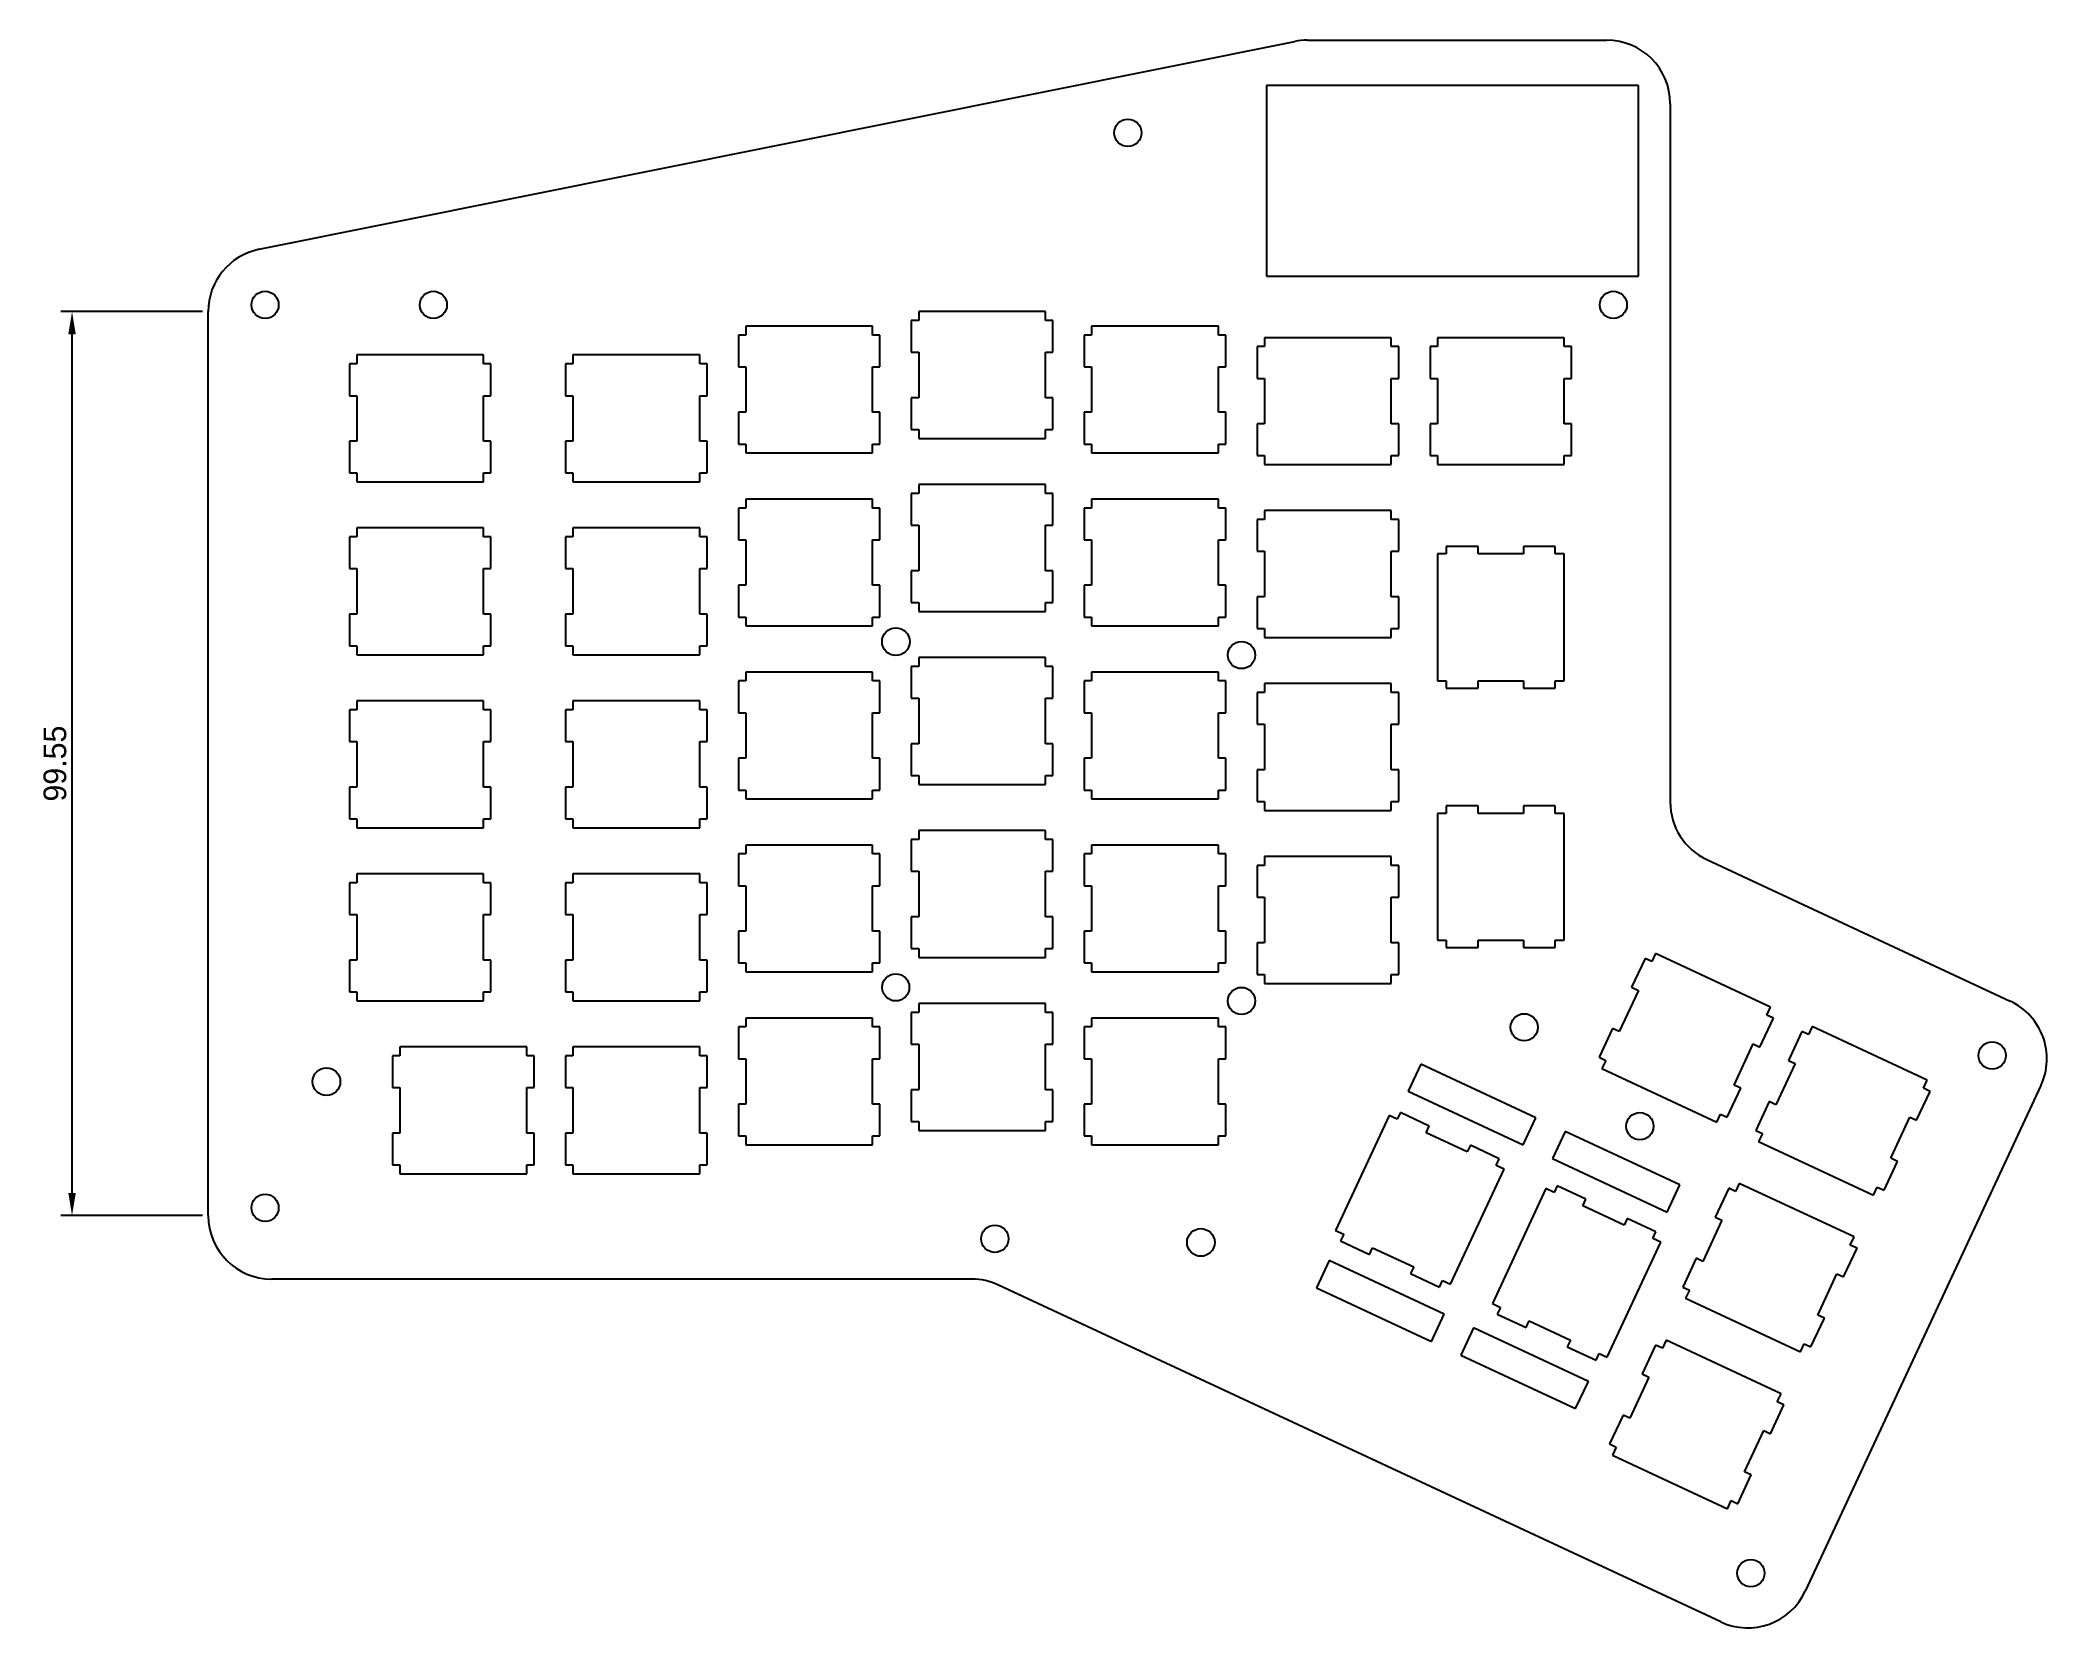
# Model space of a CAD drawing. Header units: millimetres. Extents: x 1 to 223, y 7 to 182.
import ezdxf

# ---------------------------------------------------------------- set-up
doc = ezdxf.new("R2010")
doc.units = ezdxf.units.MM
doc.layers.get('0').update_dxf_attribs({"lineweight": 25, "true_color": 0xffffff})
doc.dimstyles.get("Standard").update_dxf_attribs({"dimtxt": 2.5, "dimasz": 2.5, "dimexe": 1.25, "dimexo": 0.625, "dimtad": 1, "dimrnd": 0.01, "dimtxsty": 'Standard', "dimcen": 2.5, "dimazin": 3, "dimtfac": 1, "dimtmove": 0, "dimatfit": 3})

msp = doc.modelspace()

# ---------------------------------------------------------------- linework, layer by layer
at = {"color": 1}
for p, q in [((25.622, 158.683), (139.712, 181.583)), ((141.09, 181.72), (174.09, 181.72)), ((177.59, 176.72), (136.59, 176.72)), ((136.59, 176.72), (136.59, 155.72)), ((177.59, 155.72), (177.59, 176.72)), ((181.09, 174.72), (181.09, 151.82)), ((136.59, 155.72), (177.59, 155.72)), ((20, 52.268), (20, 151.82)), ((181.09, 151.82), (181.087, 97.809))]:
    msp.add_line(p, q, dxfattribs=at)
at = {"color": 1, "true_color": 0xff0000}
for p, q in [((98.283, 150.841), (97.47, 150.841)), ((97.47, 150.841), (97.47, 147.341)), ((112.253, 151.821), (98.283, 151.821)), ((98.283, 151.821), (98.283, 150.841)), ((112.253, 150.841), (112.253, 151.821)), ((113.066, 150.841), (112.253, 150.841)), ((113.066, 147.341), (113.066, 150.841)), ((79.233, 149.243), (78.42, 149.243)), ((78.42, 149.243), (78.42, 145.743)), ((93.203, 150.223), (79.233, 150.223)), ((79.233, 150.223), (79.233, 149.243)), ((93.203, 149.243), (93.203, 150.223)), ((94.016, 149.243), (93.203, 149.243)), ((94.016, 145.743), (94.016, 149.243)), ((117.333, 149.243), (116.52, 149.243)), ((116.52, 149.243), (116.52, 145.743)), ((131.303, 150.223), (117.333, 150.223)), ((117.333, 150.223), (117.333, 149.243)), ((131.303, 149.243), (131.303, 150.223)), ((132.116, 149.243), (131.303, 149.243)), ((132.116, 145.743), (132.116, 149.243)), ((150.353, 148.951), (136.383, 148.951)), ((136.383, 148.951), (136.383, 147.97)), ((150.353, 147.97), (150.353, 148.951)), ((169.403, 148.951), (155.433, 148.951)), ((155.433, 148.951), (155.433, 147.97)), ((169.403, 147.97), (169.403, 148.951)), ((36.37, 146.065), (35.558, 146.065)), ((35.558, 146.065), (35.558, 142.565)), ((50.34, 147.046), (36.37, 147.046)), ((36.37, 147.046), (36.37, 146.065)), ((50.34, 146.065), (50.34, 147.046)), ((51.153, 146.065), (50.34, 146.065)), ((51.153, 142.565), (51.153, 146.065)), ((60.183, 146.065), (59.37, 146.065)), ((59.37, 146.065), (59.37, 142.565)), ((74.153, 147.046), (60.183, 147.046)), ((60.183, 147.046), (60.183, 146.065)), ((74.153, 146.065), (74.153, 147.046)), ((74.966, 146.065), (74.153, 146.065)), ((74.966, 142.565), (74.966, 146.065)), ((97.47, 147.341), (98.283, 147.341)), ((98.283, 147.341), (98.283, 142.332)), ((112.253, 142.332), (112.253, 147.341)), ((112.253, 147.341), (113.066, 147.341)), ((136.383, 147.97), (135.57, 147.97)), ((135.57, 147.97), (135.57, 144.47)), ((151.166, 147.97), (150.353, 147.97)), ((151.166, 144.47), (151.166, 147.97)), ((155.433, 147.97), (154.62, 147.97)), ((154.62, 147.97), (154.62, 144.47)), ((170.216, 147.97), (169.403, 147.97)), ((170.216, 144.47), (170.216, 147.97)), ((78.42, 145.743), (79.233, 145.743)), ((79.233, 145.743), (79.233, 140.734)), ((93.203, 140.734), (93.203, 145.743)), ((93.203, 145.743), (94.016, 145.743)), ((116.52, 145.743), (117.333, 145.743)), ((117.333, 145.743), (117.333, 140.734)), ((131.303, 140.734), (131.303, 145.743)), ((131.303, 145.743), (132.116, 145.743)), ((135.57, 144.47), (136.383, 144.47)), ((136.383, 144.47), (136.383, 139.461)), ((150.353, 139.461), (150.353, 144.47)), ((150.353, 144.47), (151.166, 144.47)), ((154.62, 144.47), (155.433, 144.47)), ((155.433, 144.47), (155.433, 139.461)), ((169.403, 139.461), (169.403, 144.47)), ((169.403, 144.47), (170.216, 144.47)), ((35.558, 142.565), (36.37, 142.565)), ((36.37, 142.565), (36.37, 137.556)), ((50.34, 137.556), (50.34, 142.565)), ((50.34, 142.565), (51.153, 142.565)), ((59.37, 142.565), (60.183, 142.565)), ((60.183, 142.565), (60.183, 137.556)), ((74.153, 137.556), (74.153, 142.565)), ((74.153, 142.565), (74.966, 142.565)), ((98.283, 142.332), (97.47, 142.332)), ((97.47, 142.332), (97.47, 138.832)), ((113.066, 142.332), (112.253, 142.332)), ((113.066, 138.832), (113.066, 142.332)), ((79.233, 140.734), (78.42, 140.734)), ((78.42, 140.734), (78.42, 137.234)), ((94.016, 140.734), (93.203, 140.734)), ((94.016, 137.234), (94.016, 140.734)), ((117.333, 140.734), (116.52, 140.734)), ((116.52, 140.734), (116.52, 137.234)), ((132.116, 140.734), (131.303, 140.734)), ((132.116, 137.234), (132.116, 140.734)), ((136.383, 139.461), (135.57, 139.461)), ((135.57, 139.461), (135.57, 135.961)), ((151.166, 139.461), (150.353, 139.461)), ((151.166, 135.961), (151.166, 139.461)), ((155.433, 139.461), (154.62, 139.461)), ((154.62, 139.461), (154.62, 135.961)), ((170.216, 139.461), (169.403, 139.461)), ((170.216, 135.961), (170.216, 139.461)), ((36.37, 137.556), (35.558, 137.556)), ((35.558, 137.556), (35.558, 134.056)), ((51.153, 137.556), (50.34, 137.556)), ((51.153, 134.056), (51.153, 137.556)), ((60.183, 137.556), (59.37, 137.556)), ((59.37, 137.556), (59.37, 134.056)), ((74.966, 137.556), (74.153, 137.556)), ((74.966, 134.056), (74.966, 137.556)), ((78.42, 137.234), (79.233, 137.234)), ((79.233, 137.234), (79.233, 136.253)), ((93.203, 136.253), (93.203, 137.234)), ((93.203, 137.234), (94.016, 137.234)), ((97.47, 138.832), (98.283, 138.832)), ((98.283, 138.832), (98.283, 137.851)), ((98.283, 137.851), (112.253, 137.851)), ((112.253, 137.851), (112.253, 138.832)), ((112.253, 138.832), (113.066, 138.832)), ((116.52, 137.234), (117.333, 137.234)), ((117.333, 137.234), (117.333, 136.253)), ((131.303, 136.253), (131.303, 137.234)), ((131.303, 137.234), (132.116, 137.234)), ((79.233, 136.253), (93.203, 136.253)), ((117.333, 136.253), (131.303, 136.253)), ((135.57, 135.961), (136.383, 135.961)), ((136.383, 135.961), (136.383, 134.981)), ((136.383, 134.981), (150.353, 134.981)), ((150.353, 134.981), (150.353, 135.961)), ((150.353, 135.961), (151.166, 135.961)), ((154.62, 135.961), (155.433, 135.961)), ((155.433, 135.961), (155.433, 134.981)), ((155.433, 134.981), (169.403, 134.981)), ((169.403, 134.981), (169.403, 135.961)), ((169.403, 135.961), (170.216, 135.961)), ((35.558, 134.056), (36.37, 134.056)), ((36.37, 134.056), (36.37, 133.076)), ((36.37, 133.076), (50.34, 133.076)), ((50.34, 133.076), (50.34, 134.056)), ((50.34, 134.056), (51.153, 134.056)), ((59.37, 134.056), (60.183, 134.056)), ((60.183, 134.056), (60.183, 133.076)), ((60.183, 133.076), (74.153, 133.076)), ((74.153, 133.076), (74.153, 134.056)), ((74.153, 134.056), (74.966, 134.056)), ((112.253, 132.771), (98.283, 132.771)), ((98.283, 132.771), (98.283, 131.791)), ((112.253, 131.791), (112.253, 132.771)), ((93.203, 131.173), (79.233, 131.173)), ((79.233, 131.173), (79.233, 130.193)), ((93.203, 130.193), (93.203, 131.173)), ((98.283, 131.791), (97.47, 131.791)), ((97.47, 131.791), (97.47, 128.291)), ((113.066, 131.791), (112.253, 131.791)), ((113.066, 128.291), (113.066, 131.791)), ((131.303, 131.173), (117.333, 131.173)), ((117.333, 131.173), (117.333, 130.193)), ((131.303, 130.193), (131.303, 131.173)), ((79.233, 130.193), (78.42, 130.193)), ((78.42, 130.193), (78.42, 126.693)), ((94.016, 130.193), (93.203, 130.193)), ((94.016, 126.693), (94.016, 130.193)), ((97.47, 128.291), (98.283, 128.291)), ((98.283, 128.291), (98.283, 123.282)), ((112.253, 123.282), (112.253, 128.291)), ((112.253, 128.291), (113.066, 128.291)), ((117.333, 130.193), (116.52, 130.193)), ((116.52, 130.193), (116.52, 126.693)), ((132.116, 130.193), (131.303, 130.193)), ((132.116, 126.693), (132.116, 130.193)), ((136.383, 128.923), (135.57, 128.923)), ((135.57, 128.923), (135.57, 125.423)), ((150.353, 129.903), (136.383, 129.903)), ((136.383, 129.903), (136.383, 128.923)), ((150.353, 128.923), (150.353, 129.903)), ((151.166, 128.923), (150.353, 128.923)), ((151.166, 125.423), (151.166, 128.923)), ((36.37, 127.018), (35.558, 127.018)), ((35.558, 127.018), (35.558, 123.518)), ((50.34, 127.998), (36.37, 127.998)), ((36.37, 127.998), (36.37, 127.018)), ((50.34, 127.018), (50.34, 127.998)), ((51.153, 127.018), (50.34, 127.018)), ((51.153, 123.518), (51.153, 127.018)), ((60.183, 127.018), (59.37, 127.018)), ((59.37, 127.018), (59.37, 123.518)), ((74.153, 127.998), (60.183, 127.998)), ((60.183, 127.998), (60.183, 127.018)), ((74.153, 127.018), (74.153, 127.998)), ((74.966, 127.018), (74.153, 127.018)), ((74.966, 123.518), (74.966, 127.018)), ((78.42, 126.693), (79.233, 126.693)), ((79.233, 126.693), (79.233, 121.684)), ((93.203, 121.684), (93.203, 126.693)), ((93.203, 126.693), (94.016, 126.693)), ((116.52, 126.693), (117.333, 126.693)), ((117.333, 126.693), (117.333, 121.684)), ((131.303, 121.684), (131.303, 126.693)), ((131.303, 126.693), (132.116, 126.693)), ((135.57, 125.423), (136.383, 125.423)), ((136.383, 125.423), (136.383, 120.414)), ((150.353, 120.414), (150.353, 125.423)), ((150.353, 125.423), (151.166, 125.423)), ((156.413, 125.141), (155.433, 125.141)), ((155.433, 125.141), (155.433, 111.171)), ((159.913, 125.954), (156.413, 125.954)), ((156.413, 125.954), (156.413, 125.141)), ((159.913, 125.141), (159.913, 125.954)), ((164.922, 125.141), (159.913, 125.141)), ((168.422, 125.954), (164.922, 125.954)), ((164.922, 125.954), (164.922, 125.141)), ((168.422, 125.141), (168.422, 125.954)), ((169.403, 125.141), (168.422, 125.141)), ((169.403, 111.171), (169.403, 125.141)), ((35.558, 123.518), (36.37, 123.518)), ((36.37, 123.518), (36.37, 118.509)), ((50.34, 118.509), (50.34, 123.518)), ((50.34, 123.518), (51.153, 123.518)), ((59.37, 123.518), (60.183, 123.518)), ((60.183, 123.518), (60.183, 118.509)), ((74.153, 118.509), (74.153, 123.518)), ((74.153, 123.518), (74.966, 123.518)), ((79.233, 121.684), (78.42, 121.684)), ((78.42, 121.684), (78.42, 118.184)), ((94.016, 121.684), (93.203, 121.684)), ((94.016, 118.184), (94.016, 121.684)), ((98.283, 123.282), (97.47, 123.282)), ((97.47, 123.282), (97.47, 119.782)), ((113.066, 123.282), (112.253, 123.282)), ((113.066, 119.782), (113.066, 123.282)), ((117.333, 121.684), (116.52, 121.684)), ((116.52, 121.684), (116.52, 118.184)), ((132.116, 121.684), (131.303, 121.684)), ((132.116, 118.184), (132.116, 121.684)), ((97.47, 119.782), (98.283, 119.782)), ((98.283, 119.782), (98.283, 118.801)), ((112.253, 118.801), (112.253, 119.782)), ((112.253, 119.782), (113.066, 119.782)), ((136.383, 120.414), (135.57, 120.414)), ((135.57, 120.414), (135.57, 116.914)), ((151.166, 120.414), (150.353, 120.414)), ((151.166, 116.914), (151.166, 120.414)), ((36.37, 118.509), (35.558, 118.509)), ((35.558, 118.509), (35.558, 115.009)), ((51.153, 118.509), (50.34, 118.509)), ((51.153, 115.009), (51.153, 118.509)), ((60.183, 118.509), (59.37, 118.509)), ((59.37, 118.509), (59.37, 115.009)), ((74.966, 118.509), (74.153, 118.509)), ((74.966, 115.009), (74.966, 118.509)), ((78.42, 118.184), (79.233, 118.184)), ((79.233, 118.184), (79.233, 117.203)), ((79.233, 117.203), (93.203, 117.203)), ((93.203, 117.203), (93.203, 118.184)), ((93.203, 118.184), (94.016, 118.184)), ((98.283, 118.801), (112.253, 118.801)), ((116.52, 118.184), (117.333, 118.184)), ((117.333, 118.184), (117.333, 117.203)), ((117.333, 117.203), (131.303, 117.203)), ((131.303, 117.203), (131.303, 118.184)), ((131.303, 118.184), (132.116, 118.184)), ((35.558, 115.009), (36.37, 115.009)), ((36.37, 115.009), (36.37, 114.028)), ((50.34, 114.028), (50.34, 115.009)), ((50.34, 115.009), (51.153, 115.009)), ((59.37, 115.009), (60.183, 115.009)), ((60.183, 115.009), (60.183, 114.028)), ((74.153, 114.028), (74.153, 115.009)), ((74.153, 115.009), (74.966, 115.009)), ((135.57, 116.914), (136.383, 116.914)), ((136.383, 116.914), (136.383, 115.933)), ((136.383, 115.933), (150.353, 115.933)), ((150.353, 115.933), (150.353, 116.914)), ((150.353, 116.914), (151.166, 116.914)), ((36.37, 114.028), (50.34, 114.028)), ((60.183, 114.028), (74.153, 114.028)), ((112.253, 113.721), (98.283, 113.721)), ((98.283, 113.721), (98.283, 112.741)), ((112.253, 112.741), (112.253, 113.721)), ((79.233, 111.143), (78.42, 111.143)), ((78.42, 111.143), (78.42, 107.643)), ((93.203, 112.123), (79.233, 112.123)), ((79.233, 112.123), (79.233, 111.143)), ((93.203, 111.143), (93.203, 112.123)), ((94.016, 111.143), (93.203, 111.143)), ((94.016, 107.643), (94.016, 111.143)), ((98.283, 112.741), (97.47, 112.741)), ((97.47, 112.741), (97.47, 109.241)), ((113.066, 112.741), (112.253, 112.741)), ((113.066, 109.241), (113.066, 112.741)), ((117.333, 111.143), (116.52, 111.143)), ((116.52, 111.143), (116.52, 107.643)), ((131.303, 112.123), (117.333, 112.123)), ((117.333, 112.123), (117.333, 111.143)), ((131.303, 111.143), (131.303, 112.123)), ((132.116, 111.143), (131.303, 111.143)), ((132.116, 107.643), (132.116, 111.143)), ((150.353, 110.853), (136.383, 110.853)), ((136.383, 110.853), (136.383, 109.873)), ((150.353, 109.873), (150.353, 110.853)), ((155.433, 111.171), (156.413, 111.171)), ((156.413, 111.171), (156.413, 110.358)), ((159.913, 110.358), (159.913, 111.171)), ((159.913, 111.171), (164.922, 111.171)), ((164.922, 111.171), (164.922, 110.358)), ((168.422, 110.358), (168.422, 111.171)), ((168.422, 111.171), (169.403, 111.171)), ((50.34, 108.948), (36.37, 108.948)), ((36.37, 108.948), (36.37, 107.968)), ((50.34, 107.968), (50.34, 108.948)), ((74.153, 108.948), (60.183, 108.948)), ((60.183, 108.948), (60.183, 107.968)), ((74.153, 107.968), (74.153, 108.948)), ((97.47, 109.241), (98.283, 109.241)), ((98.283, 109.241), (98.283, 104.232)), ((112.253, 104.232), (112.253, 109.241)), ((112.253, 109.241), (113.066, 109.241)), ((136.383, 109.873), (135.57, 109.873)), ((135.57, 109.873), (135.57, 106.373)), ((151.166, 109.873), (150.353, 109.873)), ((151.166, 106.373), (151.166, 109.873)), ((156.413, 110.358), (159.913, 110.358)), ((164.922, 110.358), (168.422, 110.358)), ((36.37, 107.968), (35.558, 107.968)), ((35.558, 107.968), (35.558, 104.468)), ((51.153, 107.968), (50.34, 107.968)), ((51.153, 104.468), (51.153, 107.968)), ((60.183, 107.968), (59.37, 107.968)), ((59.37, 107.968), (59.37, 104.468)), ((74.966, 107.968), (74.153, 107.968)), ((74.966, 104.468), (74.966, 107.968)), ((78.42, 107.643), (79.233, 107.643)), ((79.233, 107.643), (79.233, 102.634)), ((93.203, 102.634), (93.203, 107.643)), ((93.203, 107.643), (94.016, 107.643)), ((116.52, 107.643), (117.333, 107.643)), ((117.333, 107.643), (117.333, 102.634)), ((131.303, 102.634), (131.303, 107.643)), ((131.303, 107.643), (132.116, 107.643)), ((135.57, 106.373), (136.383, 106.373)), ((136.383, 106.373), (136.383, 101.364)), ((150.353, 101.364), (150.353, 106.373)), ((150.353, 106.373), (151.166, 106.373)), ((35.558, 104.468), (36.37, 104.468)), ((36.37, 104.468), (36.37, 99.459)), ((50.34, 99.459), (50.34, 104.468)), ((50.34, 104.468), (51.153, 104.468)), ((59.37, 104.468), (60.183, 104.468)), ((60.183, 104.468), (60.183, 99.459)), ((74.153, 99.459), (74.153, 104.468)), ((74.153, 104.468), (74.966, 104.468)), ((98.283, 104.232), (97.47, 104.232)), ((97.47, 104.232), (97.47, 100.732)), ((113.066, 104.232), (112.253, 104.232)), ((113.066, 100.732), (113.066, 104.232)), ((79.233, 102.634), (78.42, 102.634)), ((78.42, 102.634), (78.42, 99.134)), ((94.016, 102.634), (93.203, 102.634)), ((94.016, 99.134), (94.016, 102.634)), ((117.333, 102.634), (116.52, 102.634)), ((116.52, 102.634), (116.52, 99.134)), ((132.116, 102.634), (131.303, 102.634)), ((132.116, 99.134), (132.116, 102.634)), ((97.47, 100.732), (98.283, 100.732)), ((98.283, 100.732), (98.283, 99.751)), ((98.283, 99.751), (112.253, 99.751)), ((112.253, 99.751), (112.253, 100.732)), ((112.253, 100.732), (113.066, 100.732)), ((136.383, 101.364), (135.57, 101.364)), ((135.57, 101.364), (135.57, 97.864)), ((151.166, 101.364), (150.353, 101.364)), ((151.166, 97.864), (151.166, 101.364)), ((36.37, 99.459), (35.558, 99.459)), ((35.558, 99.459), (35.558, 95.959)), ((51.153, 99.459), (50.34, 99.459)), ((51.153, 95.959), (51.153, 99.459)), ((60.183, 99.459), (59.37, 99.459)), ((59.37, 99.459), (59.37, 95.959)), ((74.966, 99.459), (74.153, 99.459)), ((74.966, 95.959), (74.966, 99.459)), ((78.42, 99.134), (79.233, 99.134)), ((79.233, 99.134), (79.233, 98.153)), ((79.233, 98.153), (93.203, 98.153)), ((93.203, 98.153), (93.203, 99.134)), ((93.203, 99.134), (94.016, 99.134)), ((116.52, 99.134), (117.333, 99.134)), ((117.333, 99.134), (117.333, 98.153)), ((117.333, 98.153), (131.303, 98.153)), ((131.303, 98.153), (131.303, 99.134)), ((131.303, 99.134), (132.116, 99.134)), ((135.57, 97.864), (136.383, 97.864)), ((136.383, 97.864), (136.383, 96.883)), ((150.353, 96.883), (150.353, 97.864)), ((150.353, 97.864), (151.166, 97.864)), ((159.913, 97.379), (156.413, 97.379)), ((156.413, 97.379), (156.413, 96.566)), ((159.913, 96.566), (159.913, 97.379)), ((168.422, 97.379), (164.922, 97.379)), ((164.922, 97.379), (164.922, 96.566)), ((168.422, 96.566), (168.422, 97.379)), ((35.558, 95.959), (36.37, 95.959)), ((36.37, 95.959), (36.37, 94.978)), ((50.34, 94.978), (50.34, 95.959)), ((50.34, 95.959), (51.153, 95.959)), ((59.37, 95.959), (60.183, 95.959)), ((60.183, 95.959), (60.183, 94.978)), ((74.153, 94.978), (74.153, 95.959)), ((74.153, 95.959), (74.966, 95.959)), ((136.383, 96.883), (150.353, 96.883)), ((156.413, 96.566), (155.433, 96.566)), ((155.433, 96.566), (155.433, 82.596)), ((164.922, 96.566), (159.913, 96.566)), ((169.403, 96.566), (168.422, 96.566)), ((169.403, 82.596), (169.403, 96.566)), ((36.37, 94.978), (50.34, 94.978)), ((60.183, 94.978), (74.153, 94.978)), ((93.203, 93.073), (79.233, 93.073)), ((79.233, 93.073), (79.233, 92.093)), ((93.203, 92.093), (93.203, 93.073)), ((98.283, 93.691), (97.47, 93.691)), ((97.47, 93.691), (97.47, 90.191)), ((112.253, 94.671), (98.283, 94.671)), ((98.283, 94.671), (98.283, 93.691)), ((112.253, 93.691), (112.253, 94.671)), ((113.066, 93.691), (112.253, 93.691)), ((113.066, 90.191), (113.066, 93.691)), ((131.303, 93.073), (117.333, 93.073)), ((117.333, 93.073), (117.333, 92.093)), ((131.303, 92.093), (131.303, 93.073)), ((79.233, 92.093), (78.42, 92.093)), ((78.42, 92.093), (78.42, 88.593)), ((94.016, 92.093), (93.203, 92.093)), ((94.016, 88.593), (94.016, 92.093)), ((117.333, 92.093), (116.52, 92.093)), ((116.52, 92.093), (116.52, 88.593)), ((132.116, 92.093), (131.303, 92.093)), ((132.116, 88.593), (132.116, 92.093)), ((136.383, 90.823), (135.57, 90.823)), ((135.57, 90.823), (135.57, 87.323)), ((150.353, 91.803), (136.383, 91.803)), ((136.383, 91.803), (136.383, 90.823)), ((150.353, 90.823), (150.353, 91.803)), ((151.166, 90.823), (150.353, 90.823)), ((151.166, 87.323), (151.166, 90.823)), ((185.129, 91.465), (218.539, 75.887)), ((36.37, 88.918), (35.558, 88.918)), ((35.558, 88.918), (35.558, 85.418)), ((50.34, 89.898), (36.37, 89.898)), ((36.37, 89.898), (36.37, 88.918)), ((50.34, 88.918), (50.34, 89.898)), ((51.153, 88.918), (50.34, 88.918)), ((51.153, 85.418), (51.153, 88.918)), ((60.183, 88.918), (59.37, 88.918)), ((59.37, 88.918), (59.37, 85.418)), ((74.153, 89.898), (60.183, 89.898)), ((60.183, 89.898), (60.183, 88.918)), ((74.153, 88.918), (74.153, 89.898)), ((74.966, 88.918), (74.153, 88.918)), ((74.966, 85.418), (74.966, 88.918)), ((78.42, 88.593), (79.233, 88.593)), ((79.233, 88.593), (79.233, 83.584)), ((93.203, 83.584), (93.203, 88.593)), ((93.203, 88.593), (94.016, 88.593)), ((97.47, 90.191), (98.283, 90.191)), ((98.283, 90.191), (98.283, 85.182)), ((112.253, 85.182), (112.253, 90.191)), ((112.253, 90.191), (113.066, 90.191)), ((116.52, 88.593), (117.333, 88.593)), ((117.333, 88.593), (117.333, 83.584)), ((131.303, 83.584), (131.303, 88.593)), ((131.303, 88.593), (132.116, 88.593)), ((135.57, 87.323), (136.383, 87.323)), ((136.383, 87.323), (136.383, 82.314)), ((150.353, 82.314), (150.353, 87.323)), ((150.353, 87.323), (151.166, 87.323)), ((35.558, 85.418), (36.37, 85.418)), ((36.37, 85.418), (36.37, 80.409)), ((50.34, 80.409), (50.34, 85.418)), ((50.34, 85.418), (51.153, 85.418)), ((59.37, 85.418), (60.183, 85.418)), ((60.183, 85.418), (60.183, 80.409)), ((74.153, 80.409), (74.153, 85.418)), ((74.153, 85.418), (74.966, 85.418)), ((98.283, 85.182), (97.47, 85.182)), ((97.47, 85.182), (97.47, 81.682)), ((113.066, 85.182), (112.253, 85.182)), ((113.066, 81.682), (113.066, 85.182)), ((79.233, 83.584), (78.42, 83.584)), ((78.42, 83.584), (78.42, 80.084)), ((94.016, 83.584), (93.203, 83.584)), ((94.016, 80.084), (94.016, 83.584)), ((117.333, 83.584), (116.52, 83.584)), ((116.52, 83.584), (116.52, 80.084)), ((132.116, 83.584), (131.303, 83.584)), ((132.116, 80.084), (132.116, 83.584)), ((136.383, 82.314), (135.57, 82.314)), ((135.57, 82.314), (135.57, 78.814)), ((151.166, 82.314), (150.353, 82.314)), ((151.166, 78.814), (151.166, 82.314)), ((155.433, 82.596), (156.413, 82.596)), ((156.413, 82.596), (156.413, 81.783)), ((159.913, 81.783), (159.913, 82.596)), ((159.913, 82.596), (164.922, 82.596)), ((164.922, 82.596), (164.922, 81.783)), ((168.422, 81.783), (168.422, 82.596)), ((168.422, 82.596), (169.403, 82.596)), ((36.37, 80.409), (35.558, 80.409)), ((35.558, 80.409), (35.558, 76.909)), ((51.153, 80.409), (50.34, 80.409)), ((51.153, 76.909), (51.153, 80.409)), ((60.183, 80.409), (59.37, 80.409)), ((59.37, 80.409), (59.37, 76.909)), ((74.966, 80.409), (74.153, 80.409)), ((74.966, 76.909), (74.966, 80.409)), ((78.42, 80.084), (79.233, 80.084)), ((79.233, 80.084), (79.233, 79.103)), ((93.203, 79.103), (93.203, 80.084)), ((93.203, 80.084), (94.016, 80.084)), ((97.47, 81.682), (98.283, 81.682)), ((98.283, 81.682), (98.283, 80.701)), ((98.283, 80.701), (112.253, 80.701)), ((112.253, 80.701), (112.253, 81.682)), ((112.253, 81.682), (113.066, 81.682)), ((116.52, 80.084), (117.333, 80.084)), ((117.333, 80.084), (117.333, 79.103)), ((131.303, 79.103), (131.303, 80.084)), ((131.303, 80.084), (132.116, 80.084)), ((156.413, 81.783), (159.913, 81.783)), ((164.922, 81.783), (168.422, 81.783)), ((178.316, 80.584), (176.835, 77.412)), ((179.052, 80.241), (178.316, 80.584)), ((179.466, 81.13), (179.052, 80.241)), ((192.128, 75.225), (179.466, 81.13)), ((79.233, 79.103), (93.203, 79.103)), ((117.333, 79.103), (131.303, 79.103)), ((135.57, 78.814), (136.383, 78.814)), ((136.383, 78.814), (136.383, 77.833)), ((136.383, 77.833), (150.353, 77.833)), ((150.353, 77.833), (150.353, 78.814)), ((150.353, 78.814), (151.166, 78.814)), ((176.835, 77.412), (177.571, 77.069)), ((35.558, 76.909), (36.37, 76.909)), ((36.37, 76.909), (36.37, 75.928)), ((36.37, 75.928), (50.34, 75.928)), ((50.34, 75.928), (50.34, 76.909)), ((50.34, 76.909), (51.153, 76.909)), ((59.37, 76.909), (60.183, 76.909)), ((60.183, 76.909), (60.183, 75.928)), ((60.183, 75.928), (74.153, 75.928)), ((74.153, 75.928), (74.153, 76.909)), ((74.153, 76.909), (74.966, 76.909)), ((112.253, 75.621), (98.283, 75.621)), ((98.283, 75.621), (98.283, 74.641)), ((112.253, 74.641), (112.253, 75.621)), ((177.571, 77.069), (175.456, 72.53)), ((191.712, 74.336), (192.128, 75.225)), ((79.233, 73.043), (78.42, 73.043)), ((78.42, 73.043), (78.42, 69.543)), ((93.203, 74.023), (79.233, 74.023)), ((79.233, 74.023), (79.233, 73.043)), ((93.203, 73.043), (93.203, 74.023)), ((94.016, 73.043), (93.203, 73.043)), ((94.016, 69.543), (94.016, 73.043)), ((98.283, 74.641), (97.47, 74.641)), ((97.47, 74.641), (97.47, 71.141)), ((113.066, 74.641), (112.253, 74.641)), ((113.066, 71.141), (113.066, 74.641)), ((117.333, 73.043), (116.52, 73.043)), ((116.52, 73.043), (116.52, 69.543)), ((131.303, 74.023), (117.333, 74.023)), ((117.333, 74.023), (117.333, 73.043)), ((131.303, 73.043), (131.303, 74.023)), ((132.116, 73.043), (131.303, 73.043)), ((132.116, 69.543), (132.116, 73.043)), ((190.97, 70.82), (192.448, 73.993)), ((192.448, 73.993), (191.712, 74.336)), ((196.731, 73.081), (196.317, 72.192)), ((209.393, 67.176), (196.731, 73.081)), ((55.103, 70.848), (41.133, 70.848)), ((41.133, 70.848), (41.133, 69.868)), ((55.103, 69.868), (55.103, 70.848)), ((74.153, 70.848), (60.183, 70.848)), ((60.183, 70.848), (60.183, 69.868)), ((74.153, 69.868), (74.153, 70.848)), ((97.47, 71.141), (98.283, 71.141)), ((98.283, 71.141), (98.283, 66.132)), ((112.253, 66.132), (112.253, 71.141)), ((112.253, 71.141), (113.066, 71.141)), ((174.719, 72.873), (173.241, 69.7)), ((175.456, 72.53), (174.719, 72.873)), ((188.118, 66.624), (190.233, 71.163)), ((190.233, 71.163), (190.97, 70.82)), ((195.58, 72.535), (194.099, 69.363)), ((196.317, 72.192), (195.58, 72.535)), ((41.133, 69.868), (40.32, 69.868)), ((40.32, 69.868), (40.32, 66.368)), ((55.916, 69.868), (55.103, 69.868)), ((55.916, 66.368), (55.916, 69.868)), ((60.183, 69.868), (59.37, 69.868)), ((59.37, 69.868), (59.37, 66.368)), ((74.966, 69.868), (74.153, 69.868)), ((74.966, 66.368), (74.966, 69.868)), ((78.42, 69.543), (79.233, 69.543)), ((79.233, 69.543), (79.233, 64.534)), ((93.203, 64.534), (93.203, 69.543)), ((93.203, 69.543), (94.016, 69.543)), ((116.52, 69.543), (117.333, 69.543)), ((117.333, 69.543), (117.333, 64.534)), ((131.303, 64.534), (131.303, 69.543)), ((131.303, 69.543), (132.116, 69.543)), ((153.609, 68.946), (152.212, 65.954)), ((166.268, 63.043), (153.609, 68.946)), ((173.241, 69.7), (173.977, 69.357)), ((173.977, 69.357), (173.561, 68.468)), ((194.836, 69.02), (192.72, 64.481)), ((194.099, 69.363), (194.836, 69.02)), ((40.32, 66.368), (41.133, 66.368)), ((41.133, 66.368), (41.133, 61.359)), ((55.103, 61.359), (55.103, 66.368)), ((55.103, 66.368), (55.916, 66.368)), ((59.37, 66.368), (60.183, 66.368)), ((60.183, 66.368), (60.183, 61.359)), ((74.153, 61.359), (74.153, 66.368)), ((74.153, 66.368), (74.966, 66.368)), ((173.561, 68.468), (186.223, 62.563)), ((188.854, 66.282), (188.118, 66.624)), ((221.925, 66.584), (195.961, 10.903)), ((208.976, 66.287), (209.393, 67.176)), ((79.233, 64.534), (78.42, 64.534)), ((78.42, 64.534), (78.42, 61.034)), ((94.016, 64.534), (93.203, 64.534)), ((94.016, 61.034), (94.016, 64.534)), ((98.283, 66.132), (97.47, 66.132)), ((97.47, 66.132), (97.47, 62.632)), ((113.066, 66.132), (112.253, 66.132)), ((113.066, 62.632), (113.066, 66.132)), ((117.333, 64.534), (116.52, 64.534)), ((116.52, 64.534), (116.52, 61.034)), ((132.116, 64.534), (131.303, 64.534)), ((132.116, 61.034), (132.116, 64.534)), ((152.212, 65.954), (164.874, 60.051)), ((187.373, 63.109), (188.854, 66.282)), ((191.983, 64.824), (190.505, 61.651)), ((192.72, 64.481), (191.983, 64.824)), ((208.234, 62.771), (209.713, 65.944)), ((209.713, 65.944), (208.976, 66.287)), ((97.47, 62.632), (98.283, 62.632)), ((98.283, 62.632), (98.283, 61.651)), ((112.253, 61.651), (112.253, 62.632)), ((112.253, 62.632), (113.066, 62.632)), ((150.127, 63.284), (144.221, 50.622)), ((151.016, 62.868), (150.127, 63.284)), ((151.359, 63.604), (151.016, 62.868)), ((154.531, 62.126), (151.359, 63.604)), ((154.188, 61.389), (154.531, 62.126)), ((164.874, 60.051), (166.268, 63.043)), ((186.223, 62.563), (186.637, 63.452)), ((186.637, 63.452), (187.373, 63.109)), ((205.382, 58.575), (207.498, 63.114)), ((207.498, 63.114), (208.234, 62.771)), ((41.133, 61.359), (40.32, 61.359)), ((40.32, 61.359), (40.32, 57.859)), ((55.916, 61.359), (55.103, 61.359)), ((55.916, 57.859), (55.916, 61.359)), ((60.183, 61.359), (59.37, 61.359)), ((59.37, 61.359), (59.37, 57.859)), ((74.966, 61.359), (74.153, 61.359)), ((74.966, 57.859), (74.966, 61.359)), ((78.42, 61.034), (79.233, 61.034)), ((79.233, 61.034), (79.233, 60.053)), ((79.233, 60.053), (93.203, 60.053)), ((93.203, 60.053), (93.203, 61.034)), ((93.203, 61.034), (94.016, 61.034)), ((98.283, 61.651), (112.253, 61.651)), ((116.52, 61.034), (117.333, 61.034)), ((117.333, 61.034), (117.333, 60.053)), ((117.333, 60.053), (131.303, 60.053)), ((131.303, 60.053), (131.303, 61.034)), ((131.303, 61.034), (132.116, 61.034)), ((158.727, 59.274), (154.188, 61.389)), ((159.07, 60.01), (158.727, 59.274)), ((162.243, 58.529), (159.07, 60.01)), ((169.492, 61.539), (168.095, 58.547)), ((182.151, 55.634), (169.492, 61.539)), ((190.505, 61.651), (191.242, 61.308)), ((191.242, 61.308), (190.825, 60.419)), ((190.825, 60.419), (203.487, 54.514)), ((40.32, 57.859), (41.133, 57.859)), ((41.133, 57.859), (41.133, 56.878)), ((55.103, 56.878), (55.103, 57.859)), ((55.103, 57.859), (55.916, 57.859)), ((59.37, 57.859), (60.183, 57.859)), ((60.183, 57.859), (60.183, 56.878)), ((74.153, 56.878), (74.153, 57.859)), ((74.153, 57.859), (74.966, 57.859)), ((161.9, 57.793), (162.243, 58.529)), ((162.789, 57.379), (161.9, 57.793)), ((168.095, 58.547), (180.757, 52.642)), ((204.638, 55.06), (206.119, 58.232)), ((206.119, 58.232), (205.382, 58.575)), ((41.133, 56.878), (55.103, 56.878)), ((60.183, 56.878), (74.153, 56.878)), ((156.883, 44.717), (162.789, 57.379)), ((168.623, 55.553), (168.28, 54.816)), ((171.796, 54.074), (168.623, 55.553)), ((180.757, 52.642), (182.151, 55.634)), ((188.681, 55.817), (188.267, 54.928)), ((201.343, 49.911), (188.681, 55.817)), ((203.487, 54.514), (203.901, 55.403)), ((203.901, 55.403), (204.638, 55.06)), ((167.391, 55.233), (161.486, 42.571)), ((168.28, 54.816), (167.391, 55.233)), ((171.453, 53.338), (171.796, 54.074)), ((175.992, 51.222), (171.453, 53.338)), ((187.531, 55.271), (186.05, 52.098)), ((188.267, 54.928), (187.531, 55.271)), ((176.335, 51.958), (175.992, 51.222)), ((179.507, 50.478), (176.335, 51.958)), ((186.787, 51.755), (184.671, 47.216)), ((186.05, 52.098), (186.787, 51.755)), ((144.221, 50.622), (145.11, 50.208)), ((145.11, 50.208), (144.767, 49.472)), ((144.767, 49.472), (147.94, 47.991)), ((147.94, 47.991), (148.283, 48.728)), ((148.283, 48.728), (152.822, 46.612)), ((174.148, 36.665), (180.053, 49.327)), ((179.164, 49.741), (179.507, 50.478)), ((180.053, 49.327), (179.164, 49.741)), ((200.185, 45.507), (201.663, 48.679)), ((200.927, 49.022), (201.343, 49.911)), ((201.663, 48.679), (200.927, 49.022)), ((143.518, 47.308), (142.123, 44.316)), ((156.18, 41.402), (143.518, 47.308)), ((152.822, 46.612), (152.479, 45.875)), ((183.934, 47.559), (182.456, 44.387)), ((184.671, 47.216), (183.934, 47.559)), ((104.133, 45.268), (27, 45.268)), ((186.659, 7.517), (107.091, 44.612)), ((142.123, 44.316), (154.783, 38.41)), ((152.479, 45.875), (155.651, 44.397)), ((155.651, 44.397), (155.994, 45.133)), ((155.994, 45.133), (156.883, 44.717)), ((182.456, 44.387), (183.193, 44.044)), ((197.333, 41.311), (199.449, 45.85)), ((199.449, 45.85), (200.185, 45.507)), ((161.486, 42.571), (162.375, 42.157)), ((162.375, 42.157), (162.032, 41.42)), ((183.193, 44.044), (182.776, 43.155)), ((182.776, 43.155), (195.438, 37.249)), ((154.783, 38.41), (156.18, 41.402)), ((159.4, 39.899), (158.006, 36.906)), ((172.062, 33.996), (159.4, 39.899)), ((162.032, 41.42), (165.204, 39.939)), ((165.204, 39.939), (165.547, 40.676)), ((165.547, 40.676), (170.086, 38.56)), ((196.588, 37.795), (198.069, 40.968)), ((198.069, 40.968), (197.333, 41.311)), ((170.086, 38.56), (169.743, 37.823)), ((169.743, 37.823), (172.916, 36.345)), ((179.479, 38.004), (177.998, 34.831)), ((180.216, 37.661), (179.479, 38.004)), ((180.63, 38.55), (180.216, 37.661)), ((193.292, 32.644), (180.63, 38.55)), ((195.438, 37.249), (195.852, 38.138)), ((195.852, 38.138), (196.588, 37.795)), ((158.006, 36.906), (170.665, 31.003)), ((172.916, 36.345), (173.259, 37.082)), ((173.259, 37.082), (174.148, 36.665)), ((170.665, 31.003), (172.062, 33.996)), ((178.735, 34.488), (176.619, 29.949)), ((177.998, 34.831), (178.735, 34.488)), ((192.133, 28.24), (193.612, 31.412)), ((192.875, 31.755), (193.292, 32.644)), ((193.612, 31.412), (192.875, 31.755)), ((175.882, 30.292), (174.404, 27.12)), ((176.619, 29.949), (175.882, 30.292)), ((174.404, 27.12), (175.141, 26.777)), ((175.141, 26.777), (174.724, 25.888)), ((189.281, 24.044), (191.397, 28.583)), ((191.397, 28.583), (192.133, 28.24)), ((174.724, 25.888), (187.386, 19.982)), ((188.537, 20.528), (190.017, 23.701)), ((190.017, 23.701), (189.281, 24.044)), ((187.386, 19.982), (187.8, 20.871)), ((187.8, 20.871), (188.537, 20.528))]:
    msp.add_line(p, q, dxfattribs=at)
at = {"color": 1}
for centre, radius in [((121.333, 171.508), 1.5), ((26.264, 152.557), 1.5), ((44.808, 152.557), 1.5), ((174.817, 152.557), 1.5), ((95.768, 115.474), 1.524), ((133.85, 114), 1.5), ((95.75, 77.4), 1.5), ((133.85, 75.9), 1.5), ((165, 73), 1.5), ((216.559, 69.898), 1.5), ((33.03, 67.01), 1.524), ((177.746, 62.103), 1.5), ((26.264, 53.119), 1.5), ((106.67, 49.713), 1.5), ((129.372, 49.307), 1.524), ((189.972, 12.882), 1.5)]:
    msp.add_circle(centre, radius, dxfattribs=at)
for centre, start, end in [((141.09, 174.72), 90, 101.34952), ((174.09, 174.72), 0, 90), ((27, 151.82), 101.34952, 180)]:
    msp.add_arc(centre, 7, start, end, dxfattribs=at)
at = {"color": 1, "true_color": 0xff0000}
for centre, start, end in [((188.087, 97.809), 180, 245.00187), ((215.581, 69.543), 335.00019, 65.00187), ((27, 52.268), 180, 270), ((104.133, 38.268), 65.0046, 90), ((189.616, 13.861), 245.0046, 335.00019)]:
    msp.add_arc(centre, 7, start, end, dxfattribs=at)

# ---------------------------------------------------------------- dimensions: what is measured, and where the dimension line sits
at = {"color": 1}
msp.add_linear_dim(base=(5, 52.268), p1=(20, 52.268), p2=(20, 151.821), angle=90, text='99.55', dimstyle='Standard', dxfattribs=at).render()

doc.saveas('drawing.dxf')
